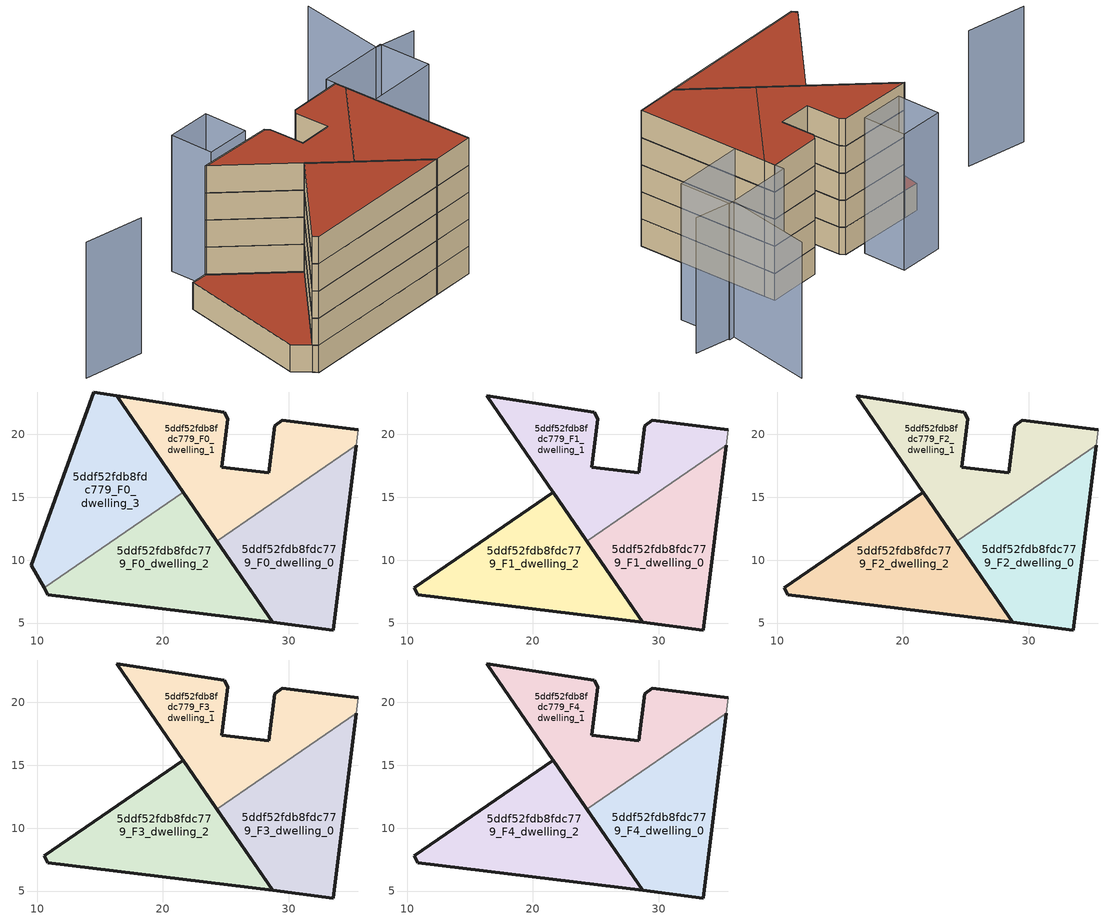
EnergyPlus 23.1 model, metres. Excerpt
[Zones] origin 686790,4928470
5ddf52fdb8fdc779_F0_dwelling_0
 floor ground (EU_floor_Construction): 33.58,4.45 35.39,19.15 24.3,11.51 28.75,5.04 z0
 wall outside (EU_wall_Construction): 35.39,19.15 33.58,4.45 28.75,5.04 24.3,11.51 z0:3
 wall to 5ddf52fdb8fdc779_F0_dwelling_1 (EU_wall_Construction): 24.3,11.51 35.39,19.15 z0:3
5ddf52fdb8fdc779_F0_dwelling_1
 floor ground (EU_floor_Construction): 35.39,19.15 35.54,20.38 29.49,21.13 28.89,20.67 28.45,16.96 24.71,17.41 25.17,21.25 24.88,21.78 16.32,23.09 24.3,11.51 z0
 wall outside (EU_wall_Construction): 24.3,11.51 16.32,23.09 24.88,21.78 25.17,21.25 24.71,17.41 28.45,16.96 28.89,20.67 29.49,21.13 35.54,20.38 z0:3
 wall adiabatic (EU_wall_Construction): 35.54,20.38 35.39,19.15 z0:3
5ddf52fdb8fdc779_F0_dwelling_2
 floor ground (EU_floor_Construction): 28.75,5.04 21.62,15.4 10.56,7.79 10.86,7.26 z0
 wall outside (EU_wall_Construction): 21.62,15.4 28.75,5.04 10.86,7.26 10.56,7.79 z0:3
 wall to 5ddf52fdb8fdc779_F0_dwelling_3 (EU_wall_Construction): 10.56,7.79 21.62,15.4 z0:3
5ddf52fdb8fdc779_F0_dwelling_3
 floor ground (EU_floor_Construction): 21.62,15.4 16.32,23.09 14.5,23.38 9.55,9.61 10.56,7.79 z0
 wall outside (EU_wall_Construction): 10.56,7.79 9.55,9.61 14.5,23.38 16.32,23.09 21.62,15.4 z0:3
 roof outside (EU_roof_Construction): 16.32,23.09 21.62,15.4 10.56,7.79 9.55,9.61 14.5,23.38 z3
5ddf52fdb8fdc779_F1_dwelling_0
 floor to 5ddf52fdb8fdc779_F0_dwelling_0 (EU_floor_Construction): 33.58,4.45 35.39,19.15 24.3,11.51 28.75,5.04 z3
 wall outside (EU_wall_Construction): 35.39,19.15 33.58,4.45 28.75,5.04 24.3,11.51 z3:6
 wall to 5ddf52fdb8fdc779_F1_dwelling_1 (EU_wall_Construction): 24.3,11.51 35.39,19.15 z3:6
5ddf52fdb8fdc779_F1_dwelling_1
 floor to 5ddf52fdb8fdc779_F0_dwelling_1 (EU_floor_Construction): 35.39,19.15 35.54,20.38 29.49,21.13 28.89,20.67 28.45,16.96 24.71,17.41 25.17,21.25 24.88,21.78 16.32,23.09 24.3,11.51 z3
 wall outside (EU_wall_Construction): 24.3,11.51 16.32,23.09 24.88,21.78 25.17,21.25 24.71,17.41 28.45,16.96 28.89,20.67 29.49,21.13 35.54,20.38 z3:6
 wall adiabatic (EU_wall_Construction): 35.54,20.38 35.39,19.15 z3:6
5ddf52fdb8fdc779_F1_dwelling_2
 floor to 5ddf52fdb8fdc779_F0_dwelling_2 (EU_floor_Construction): 28.75,5.04 21.62,15.4 10.56,7.79 10.86,7.26 z3
 wall outside (EU_wall_Construction): 10.86,7.26 10.56,7.79 21.62,15.4 28.75,5.04 10.86,7.26 z3:6
5ddf52fdb8fdc779_F2_dwelling_0
 floor to 5ddf52fdb8fdc779_F1_dwelling_0 (EU_floor_Construction): 33.58,4.45 35.39,19.15 24.3,11.51 28.75,5.04 z6
 wall outside (EU_wall_Construction): 35.39,19.15 33.58,4.45 28.75,5.04 24.3,11.51 z6:9
 wall to 5ddf52fdb8fdc779_F2_dwelling_1 (EU_wall_Construction): 24.3,11.51 35.39,19.15 z6:9
5ddf52fdb8fdc779_F2_dwelling_1
 floor to 5ddf52fdb8fdc779_F1_dwelling_1 (EU_floor_Construction): 35.39,19.15 35.54,20.38 29.49,21.13 28.89,20.67 28.45,16.96 24.71,17.41 25.17,21.25 24.88,21.78 16.32,23.09 24.3,11.51 z6
 wall outside (EU_wall_Construction): 24.3,11.51 16.32,23.09 24.88,21.78 25.17,21.25 24.71,17.41 28.45,16.96 28.89,20.67 29.49,21.13 35.54,20.38 z6:9
 wall adiabatic (EU_wall_Construction): 35.54,20.38 35.39,19.15 z6:9
5ddf52fdb8fdc779_F2_dwelling_2
 floor to 5ddf52fdb8fdc779_F1_dwelling_2 (EU_floor_Construction): 28.75,5.04 21.62,15.4 10.56,7.79 10.86,7.26 z6
 wall outside (EU_wall_Construction): 10.86,7.26 10.56,7.79 21.62,15.4 28.75,5.04 10.86,7.26 z6:9
5ddf52fdb8fdc779_F3_dwelling_0
 floor to 5ddf52fdb8fdc779_F2_dwelling_0 (EU_floor_Construction): 33.58,4.45 35.39,19.15 24.3,11.51 28.75,5.04 z9
 wall outside (EU_wall_Construction): 35.39,19.15 33.58,4.45 28.75,5.04 24.3,11.51 z9:12
 wall to 5ddf52fdb8fdc779_F3_dwelling_1 (EU_wall_Construction): 24.3,11.51 35.39,19.15 z9:12
5ddf52fdb8fdc779_F3_dwelling_1
 floor to 5ddf52fdb8fdc779_F2_dwelling_1 (EU_floor_Construction): 35.39,19.15 35.54,20.38 29.49,21.13 28.89,20.67 28.45,16.96 24.71,17.41 25.17,21.25 24.88,21.78 16.32,23.09 24.3,11.51 z9
 wall outside (EU_wall_Construction): 24.3,11.51 16.32,23.09 24.88,21.78 25.17,21.25 24.71,17.41 28.45,16.96 28.89,20.67 29.49,21.13 35.54,20.38 z9:12
 wall adiabatic (EU_wall_Construction): 35.54,20.38 35.39,19.15 z9:12
5ddf52fdb8fdc779_F3_dwelling_2
 floor to 5ddf52fdb8fdc779_F2_dwelling_2 (EU_floor_Construction): 28.75,5.04 21.62,15.4 10.56,7.79 10.86,7.26 z9
 wall outside (EU_wall_Construction): 10.86,7.26 10.56,7.79 21.62,15.4 28.75,5.04 10.86,7.26 z9:12
5ddf52fdb8fdc779_F4_dwelling_0
 floor to 5ddf52fdb8fdc779_F3_dwelling_0 (EU_floor_Construction): 33.58,4.45 35.39,19.15 24.3,11.51 28.75,5.04 z12
 wall outside (EU_wall_Construction): 35.39,19.15 33.58,4.45 28.75,5.04 24.3,11.51 z12:15
 wall to 5ddf52fdb8fdc779_F4_dwelling_1 (EU_wall_Construction): 24.3,11.51 35.39,19.15 z12:15
 roof outside (EU_roof_Construction): 35.39,19.15 33.58,4.45 28.75,5.04 24.3,11.51 z15
5ddf52fdb8fdc779_F4_dwelling_1
 floor to 5ddf52fdb8fdc779_F3_dwelling_1 (EU_floor_Construction): 35.39,19.15 35.54,20.38 29.49,21.13 28.89,20.67 28.45,16.96 24.71,17.41 25.17,21.25 24.88,21.78 16.32,23.09 24.3,11.51 z12
 wall outside (EU_wall_Construction): 24.3,11.51 16.32,23.09 24.88,21.78 25.17,21.25 24.71,17.41 28.45,16.96 28.89,20.67 29.49,21.13 35.54,20.38 z12:15
 wall adiabatic (EU_wall_Construction): 35.54,20.38 35.39,19.15 z12:15
 roof outside (EU_roof_Construction): 35.54,20.38 35.39,19.15 24.3,11.51 16.32,23.09 24.88,21.78 25.17,21.25 24.71,17.41 28.45,16.96 28.89,20.67 29.49,21.13 z15
5ddf52fdb8fdc779_F4_dwelling_2
 floor to 5ddf52fdb8fdc779_F3_dwelling_2 (EU_floor_Construction): 28.75,5.04 21.62,15.4 10.56,7.79 10.86,7.26 z12
 wall outside (EU_wall_Construction): 10.86,7.26 10.56,7.79 21.62,15.4 28.75,5.04 10.86,7.26 z12:15
 roof outside (EU_roof_Construction): 21.62,15.4 28.75,5.04 10.86,7.26 10.56,7.79 z15
shading: 47.53,19.02 43.14,20.46 / 43.14,20.46 46.21,29.84 / 5.14,23.41 -1.39,25.55 / 43.01,14.62 34.93,15.66 / 34.93,15.66 35.68,21.47 / 35.68,21.47 43.75,20.43 / 43.75,20.43 43.01,14.62 / 23.75,23.19 18.72,23.93 / 18.72,23.93 19.43,28.7 / 19.43,28.7 24.45,27.95 / 24.45,27.95 23.75,23.19 z0:15
[Building]
EU S2 Campaign: North Axis=0; Terrain=City; Solar Distribution=FullExterior
[Site:Location]
Bologna: Latitude=44.5; Longitude=11.25; Time Zone=1; Elevation=37
[SizingPeriod:WeatherFileDays]
AnnualSizingPeriod: Begin Month=1; Begin Day of Month=1; End Month=12; End Day of Month=31; Day of Week for Start Day=Monday; Use Weather File Daylight Saving Period=No; Use Weather File Rain and Snow Indicators=No
[MATERIAL]
EU_InternalMass_Material: Roughness=MediumRough; Thickness=0.1; Conductivity=1; Density=1800; Specific Heat=900; Thermal Absorptance=0.9; Solar Absorptance=0.7; Visible Absorptance=0.7
[MATERIAL:NOMASS] Roughness=MediumRough; Thermal Absorptance=0.9; Solar Absorptance=0.7; Visible Absorptance=0.7
Name | Thermal Resistance
EU_wall_NoMass | 0.905828
EU_roof_NoMass | 0.37593
EU_floor_NoMass | 0.67114
[CONSTRUCTION]
EU_wall_Construction: EU_wall_NoMass
EU_roof_Construction: EU_roof_NoMass
EU_floor_Construction: EU_floor_NoMass
EU_InternalMass_Construction: EU_InternalMass_Material
[ZONE] Type=1; Multiplier=1; Ceiling Height=autocalculate; Floor Area=autocalculate; Part of Total Floor Area=Yes
Name | Volume
5ddf52fdb8fdc779_F0_dwelling_0; 5ddf52fdb8fdc779_F1_dwelling_0; 5ddf52fdb8fdc779_F2_dwelling_0; 5ddf52fdb8fdc779_F3_dwelling_0; 5ddf52fdb8fdc779_F4_dwelling_0 | 266.759
5ddf52fdb8fdc779_F0_dwelling_1; 5ddf52fdb8fdc779_F1_dwelling_1; 5ddf52fdb8fdc779_F2_dwelling_1; 5ddf52fdb8fdc779_F3_dwelling_1; 5ddf52fdb8fdc779_F4_dwelling_1 | 266.749
5ddf52fdb8fdc779_F0_dwelling_2; 5ddf52fdb8fdc779_F1_dwelling_2; 5ddf52fdb8fdc779_F2_dwelling_2; 5ddf52fdb8fdc779_F3_dwelling_2; 5ddf52fdb8fdc779_F4_dwelling_2 | 266.711
5ddf52fdb8fdc779_F0_dwelling_3 | 266.731
[INTERNALMASS] Construction=EU_InternalMass_Construction
Name | Zone or ZoneList | Surface Area
5ddf52fdb8fdc779_F0_dwelling_0_EU_InternalMass | 5ddf52fdb8fdc779_F0_dwelling_0 | 88.9201
5ddf52fdb8fdc779_F0_dwelling_1_EU_InternalMass | 5ddf52fdb8fdc779_F0_dwelling_1 | 88.9169
5ddf52fdb8fdc779_F0_dwelling_2_EU_InternalMass | 5ddf52fdb8fdc779_F0_dwelling_2 | 88.9081
5ddf52fdb8fdc779_F0_dwelling_3_EU_InternalMass | 5ddf52fdb8fdc779_F0_dwelling_3 | 88.9097
5ddf52fdb8fdc779_F1_dwelling_0_EU_InternalMass | 5ddf52fdb8fdc779_F1_dwelling_0 | 118.548
5ddf52fdb8fdc779_F1_dwelling_1_EU_InternalMass | 5ddf52fdb8fdc779_F1_dwelling_1 | 118.555
5ddf52fdb8fdc779_F1_dwelling_2_EU_InternalMass | 5ddf52fdb8fdc779_F1_dwelling_2 | 118.545
5ddf52fdb8fdc779_F2_dwelling_0_EU_InternalMass | 5ddf52fdb8fdc779_F2_dwelling_0 | 118.548
5ddf52fdb8fdc779_F2_dwelling_1_EU_InternalMass | 5ddf52fdb8fdc779_F2_dwelling_1 | 118.555
5ddf52fdb8fdc779_F2_dwelling_2_EU_InternalMass | 5ddf52fdb8fdc779_F2_dwelling_2 | 118.545
5ddf52fdb8fdc779_F3_dwelling_0_EU_InternalMass | 5ddf52fdb8fdc779_F3_dwelling_0 | 118.548
5ddf52fdb8fdc779_F3_dwelling_1_EU_InternalMass | 5ddf52fdb8fdc779_F3_dwelling_1 | 118.555
5ddf52fdb8fdc779_F3_dwelling_2_EU_InternalMass | 5ddf52fdb8fdc779_F3_dwelling_2 | 118.545
5ddf52fdb8fdc779_F4_dwelling_0_EU_InternalMass | 5ddf52fdb8fdc779_F4_dwelling_0 | 118.548
5ddf52fdb8fdc779_F4_dwelling_1_EU_InternalMass | 5ddf52fdb8fdc779_F4_dwelling_1 | 118.555
5ddf52fdb8fdc779_F4_dwelling_2_EU_InternalMass | 5ddf52fdb8fdc779_F4_dwelling_2 | 118.545
[OTHEREQUIPMENT] Fuel Type=Electricity; Design Level Calculation Method=Watts/Area; Power per Zone Floor Area=1; Fraction Latent=0; Fraction Radiant=0; Fraction Lost=0; Carbon Dioxide Generation Rate=0; EndUse Subcategory=EU_Step8_InternalGains
Name | Zone or ZoneList or Space or SpaceList | Schedule
EU_Step8_InternalGain_5ddf52fdb8fdc779_F0_dwelling_0_f000 | 5ddf52fdb8fdc779_F0_dwelling_0 | EU_Step8_GainSchedule_5ddf52fdb8fdc779_F0_dwelling_0_f000
EU_Step8_InternalGain_5ddf52fdb8fdc779_F0_dwelling_1_f000 | 5ddf52fdb8fdc779_F0_dwelling_1 | EU_Step8_GainSchedule_5ddf52fdb8fdc779_F0_dwelling_1_f000
EU_Step8_InternalGain_5ddf52fdb8fdc779_F0_dwelling_2_f000 | 5ddf52fdb8fdc779_F0_dwelling_2 | EU_Step8_GainSchedule_5ddf52fdb8fdc779_F0_dwelling_2_f000
EU_Step8_InternalGain_5ddf52fdb8fdc779_F0_dwelling_3_f000 | 5ddf52fdb8fdc779_F0_dwelling_3 | EU_Step8_GainSchedule_5ddf52fdb8fdc779_F0_dwelling_3_f000
EU_Step8_InternalGain_5ddf52fdb8fdc779_F1_dwelling_0_f000 | 5ddf52fdb8fdc779_F1_dwelling_0 | EU_Step8_GainSchedule_5ddf52fdb8fdc779_F1_dwelling_0_f000
EU_Step8_InternalGain_5ddf52fdb8fdc779_F1_dwelling_1_f000 | 5ddf52fdb8fdc779_F1_dwelling_1 | EU_Step8_GainSchedule_5ddf52fdb8fdc779_F1_dwelling_1_f000
EU_Step8_InternalGain_5ddf52fdb8fdc779_F1_dwelling_2_f000 | 5ddf52fdb8fdc779_F1_dwelling_2 | EU_Step8_GainSchedule_5ddf52fdb8fdc779_F1_dwelling_2_f000
EU_Step8_InternalGain_5ddf52fdb8fdc779_F2_dwelling_0_f000 | 5ddf52fdb8fdc779_F2_dwelling_0 | EU_Step8_GainSchedule_5ddf52fdb8fdc779_F2_dwelling_0_f000
EU_Step8_InternalGain_5ddf52fdb8fdc779_F2_dwelling_1_f000 | 5ddf52fdb8fdc779_F2_dwelling_1 | EU_Step8_GainSchedule_5ddf52fdb8fdc779_F2_dwelling_1_f000
EU_Step8_InternalGain_5ddf52fdb8fdc779_F2_dwelling_2_f000 | 5ddf52fdb8fdc779_F2_dwelling_2 | EU_Step8_GainSchedule_5ddf52fdb8fdc779_F2_dwelling_2_f000
EU_Step8_InternalGain_5ddf52fdb8fdc779_F3_dwelling_0_f000 | 5ddf52fdb8fdc779_F3_dwelling_0 | EU_Step8_GainSchedule_5ddf52fdb8fdc779_F3_dwelling_0_f000
EU_Step8_InternalGain_5ddf52fdb8fdc779_F3_dwelling_1_f000 | 5ddf52fdb8fdc779_F3_dwelling_1 | EU_Step8_GainSchedule_5ddf52fdb8fdc779_F3_dwelling_1_f000
EU_Step8_InternalGain_5ddf52fdb8fdc779_F3_dwelling_2_f000 | 5ddf52fdb8fdc779_F3_dwelling_2 | EU_Step8_GainSchedule_5ddf52fdb8fdc779_F3_dwelling_2_f000
EU_Step8_InternalGain_5ddf52fdb8fdc779_F4_dwelling_0_f000 | 5ddf52fdb8fdc779_F4_dwelling_0 | EU_Step8_GainSchedule_5ddf52fdb8fdc779_F4_dwelling_0_f000
EU_Step8_InternalGain_5ddf52fdb8fdc779_F4_dwelling_1_f000 | 5ddf52fdb8fdc779_F4_dwelling_1 | EU_Step8_GainSchedule_5ddf52fdb8fdc779_F4_dwelling_1_f000
EU_Step8_InternalGain_5ddf52fdb8fdc779_F4_dwelling_2_f000 | 5ddf52fdb8fdc779_F4_dwelling_2 | EU_Step8_GainSchedule_5ddf52fdb8fdc779_F4_dwelling_2_f000
[ZONEVENTILATION:DESIGNFLOWRATE] Schedule=EU_AlwaysOn; Design Flow Rate Calculation Method=AirChanges/Hour; Air Changes per Hour=0.73129; Ventilation Type=Natural; Fan Pressure Rise=0; Fan Total Efficiency=1; Constant Term Coefficient=1; Temperature Term Coefficient=0; Velocity Term Coefficient=0; Velocity Squared Term Coefficient=0; Minimum Indoor Temperature=-100; Maximum Indoor Temperature=100; Delta Temperature=-100; Minimum Outdoor Temperature=-100; Maximum Outdoor Temperature=100; Maximum Wind Speed=40
Name | Zone or ZoneList or Space or SpaceList
EU_ConstantAir_5ddf52fdb8fdc779_F0_dwelling_0 | 5ddf52fdb8fdc779_F0_dwelling_0
EU_ConstantAir_5ddf52fdb8fdc779_F0_dwelling_1 | 5ddf52fdb8fdc779_F0_dwelling_1
EU_ConstantAir_5ddf52fdb8fdc779_F0_dwelling_2 | 5ddf52fdb8fdc779_F0_dwelling_2
EU_ConstantAir_5ddf52fdb8fdc779_F0_dwelling_3 | 5ddf52fdb8fdc779_F0_dwelling_3
EU_ConstantAir_5ddf52fdb8fdc779_F1_dwelling_0 | 5ddf52fdb8fdc779_F1_dwelling_0
EU_ConstantAir_5ddf52fdb8fdc779_F1_dwelling_1 | 5ddf52fdb8fdc779_F1_dwelling_1
EU_ConstantAir_5ddf52fdb8fdc779_F1_dwelling_2 | 5ddf52fdb8fdc779_F1_dwelling_2
EU_ConstantAir_5ddf52fdb8fdc779_F2_dwelling_0 | 5ddf52fdb8fdc779_F2_dwelling_0
EU_ConstantAir_5ddf52fdb8fdc779_F2_dwelling_1 | 5ddf52fdb8fdc779_F2_dwelling_1
EU_ConstantAir_5ddf52fdb8fdc779_F2_dwelling_2 | 5ddf52fdb8fdc779_F2_dwelling_2
EU_ConstantAir_5ddf52fdb8fdc779_F3_dwelling_0 | 5ddf52fdb8fdc779_F3_dwelling_0
EU_ConstantAir_5ddf52fdb8fdc779_F3_dwelling_1 | 5ddf52fdb8fdc779_F3_dwelling_1
EU_ConstantAir_5ddf52fdb8fdc779_F3_dwelling_2 | 5ddf52fdb8fdc779_F3_dwelling_2
EU_ConstantAir_5ddf52fdb8fdc779_F4_dwelling_0 | 5ddf52fdb8fdc779_F4_dwelling_0
EU_ConstantAir_5ddf52fdb8fdc779_F4_dwelling_1 | 5ddf52fdb8fdc779_F4_dwelling_1
EU_ConstantAir_5ddf52fdb8fdc779_F4_dwelling_2 | 5ddf52fdb8fdc779_F4_dwelling_2
[HVACTEMPLATE:THERMOSTAT] Constant Heating Setpoint=20; Constant Cooling Setpoint=50
EU_HeatOnly_5ddf52fdb8fdc779_F0_dwelling_0; EU_HeatOnly_5ddf52fdb8fdc779_F0_dwelling_1; EU_HeatOnly_5ddf52fdb8fdc779_F0_dwelling_2; EU_HeatOnly_5ddf52fdb8fdc779_F0_dwelling_3; EU_HeatOnly_5ddf52fdb8fdc779_F1_dwelling_0; EU_HeatOnly_5ddf52fdb8fdc779_F1_dwelling_1; EU_HeatOnly_5ddf52fdb8fdc779_F1_dwelling_2; EU_HeatOnly_5ddf52fdb8fdc779_F2_dwelling_0; EU_HeatOnly_5ddf52fdb8fdc779_F2_dwelling_1; EU_HeatOnly_5ddf52fdb8fdc779_F2_dwelling_2; EU_HeatOnly_5ddf52fdb8fdc779_F3_dwelling_0; EU_HeatOnly_5ddf52fdb8fdc779_F3_dwelling_1; EU_HeatOnly_5ddf52fdb8fdc779_F3_dwelling_2; EU_HeatOnly_5ddf52fdb8fdc779_F4_dwelling_0; EU_HeatOnly_5ddf52fdb8fdc779_F4_dwelling_1; EU_HeatOnly_5ddf52fdb8fdc779_F4_dwelling_2
[HVACTEMPLATE:ZONE:IDEALLOADSAIRSYSTEM] System Availability Schedule=EU_AlwaysOn; Maximum Heating Supply Air Temperature=50; Minimum Cooling Supply Air Temperature=13; Maximum Heating Supply Air Humidity Ratio=0.0156; Minimum Cooling Supply Air Humidity Ratio=0.0077; Heating Limit=NoLimit; Cooling Limit=NoLimit; Heating Availability Schedule=EU_AlwaysOn; Cooling Availability Schedule=EU_CoolingOff; Dehumidification Control Type=ConstantSensibleHeatRatio; Cooling Sensible Heat Ratio=0.7; Dehumidification Setpoint=60; Humidification Control Type=None; Humidification Setpoint=30; Outdoor Air Method=None; Outdoor Air Flow Rate per Person=0.00944; Outdoor Air Flow Rate per Zone Floor Area=0; Outdoor Air Flow Rate per Zone=0; Demand Controlled Ventilation Type=None; Outdoor Air Economizer Type=NoEconomizer; Heat Recovery Type=None; Sensible Heat Recovery Effectiveness=0.7; Latent Heat Recovery Effectiveness=0.65
Name | Template Thermostat
5ddf52fdb8fdc779_F0_dwelling_0 | EU_HeatOnly_5ddf52fdb8fdc779_F0_dwelling_0
5ddf52fdb8fdc779_F0_dwelling_1 | EU_HeatOnly_5ddf52fdb8fdc779_F0_dwelling_1
5ddf52fdb8fdc779_F0_dwelling_2 | EU_HeatOnly_5ddf52fdb8fdc779_F0_dwelling_2
5ddf52fdb8fdc779_F0_dwelling_3 | EU_HeatOnly_5ddf52fdb8fdc779_F0_dwelling_3
5ddf52fdb8fdc779_F1_dwelling_0 | EU_HeatOnly_5ddf52fdb8fdc779_F1_dwelling_0
5ddf52fdb8fdc779_F1_dwelling_1 | EU_HeatOnly_5ddf52fdb8fdc779_F1_dwelling_1
5ddf52fdb8fdc779_F1_dwelling_2 | EU_HeatOnly_5ddf52fdb8fdc779_F1_dwelling_2
5ddf52fdb8fdc779_F2_dwelling_0 | EU_HeatOnly_5ddf52fdb8fdc779_F2_dwelling_0
5ddf52fdb8fdc779_F2_dwelling_1 | EU_HeatOnly_5ddf52fdb8fdc779_F2_dwelling_1
5ddf52fdb8fdc779_F2_dwelling_2 | EU_HeatOnly_5ddf52fdb8fdc779_F2_dwelling_2
5ddf52fdb8fdc779_F3_dwelling_0 | EU_HeatOnly_5ddf52fdb8fdc779_F3_dwelling_0
5ddf52fdb8fdc779_F3_dwelling_1 | EU_HeatOnly_5ddf52fdb8fdc779_F3_dwelling_1
5ddf52fdb8fdc779_F3_dwelling_2 | EU_HeatOnly_5ddf52fdb8fdc779_F3_dwelling_2
5ddf52fdb8fdc779_F4_dwelling_0 | EU_HeatOnly_5ddf52fdb8fdc779_F4_dwelling_0
5ddf52fdb8fdc779_F4_dwelling_1 | EU_HeatOnly_5ddf52fdb8fdc779_F4_dwelling_1
5ddf52fdb8fdc779_F4_dwelling_2 | EU_HeatOnly_5ddf52fdb8fdc779_F4_dwelling_2
[SIZING:ZONE] Zone Cooling Design Supply Air Temperature Input Method=SupplyAirTemperature; Zone Cooling Design Supply Air Temperature=13; Zone Heating Design Supply Air Temperature Input Method=SupplyAirTemperature; Zone Heating Design Supply Air Temperature=50; Zone Cooling Design Supply Air Humidity Ratio=0.008; Zone Heating Design Supply Air Humidity Ratio=0.008; Cooling Design Air Flow Method=DesignDay; Cooling Design Air Flow Rate=0; Cooling Minimum Air Flow per Zone Floor Area=0.000762; Cooling Minimum Air Flow=0; Cooling Minimum Air Flow Fraction=0.2; Heating Design Air Flow Method=DesignDay; Heating Design Air Flow Rate=0; Heating Maximum Air Flow per Zone Floor Area=0.002032; Heating Maximum Air Flow=0.141576; Heating Maximum Air Flow Fraction=0.3; Account for Dedicated Outdoor Air System=No; Dedicated Outdoor Air System Control Strategy=NeutralSupplyAir; Dedicated Outdoor Air Low Setpoint Temperature for Design=autosize; Dedicated Outdoor Air High Setpoint Temperature for Design=autosize; Zone Load Sizing Method=Sensible Load Only No Latent Load; Zone Latent Cooling Design Supply Air Humidity Ratio Input Method=HumidityRatioDifference; Zone Cooling Design Supply Air Humidity Ratio Difference=0.005; Zone Latent Heating Design Supply Air Humidity Ratio Input Method=HumidityRatioDifference; Zone Humidification Design Supply Air Humidity Ratio Difference=0.005
5ddf52fdb8fdc779_F0_dwelling_0; 5ddf52fdb8fdc779_F0_dwelling_1; 5ddf52fdb8fdc779_F0_dwelling_2; 5ddf52fdb8fdc779_F0_dwelling_3; 5ddf52fdb8fdc779_F1_dwelling_0; 5ddf52fdb8fdc779_F1_dwelling_1; 5ddf52fdb8fdc779_F1_dwelling_2; 5ddf52fdb8fdc779_F2_dwelling_0; 5ddf52fdb8fdc779_F2_dwelling_1; 5ddf52fdb8fdc779_F2_dwelling_2; 5ddf52fdb8fdc779_F3_dwelling_0; 5ddf52fdb8fdc779_F3_dwelling_1; 5ddf52fdb8fdc779_F3_dwelling_2; 5ddf52fdb8fdc779_F4_dwelling_0; 5ddf52fdb8fdc779_F4_dwelling_1; 5ddf52fdb8fdc779_F4_dwelling_2
[SCHEDULE:CONSTANT]
Name | Hourly Value
EU_AlwaysOn | 1
EU_CoolingOff | 0
[SCHEDULE:FILE] Column Number=1; Rows to Skip at Top=0; Number of Hours of Data=8760; Column Separator=Comma; Interpolate to Timestep=No; Minutes per Item=60; Adjust Schedule for Daylight Savings=Yes
Name | File
EU_Step8_GainSchedule_5ddf52fdb8fdc779_F0_dwelling_0_f000 | ../../schedules/5ddf52fdb8fdc779/5ddf52fdb8fdc779_F0_dwelling_0_f000_gain.csv
EU_Step8_GainSchedule_5ddf52fdb8fdc779_F0_dwelling_1_f000 | ../../schedules/5ddf52fdb8fdc779/5ddf52fdb8fdc779_F0_dwelling_1_f000_gain.csv
EU_Step8_GainSchedule_5ddf52fdb8fdc779_F0_dwelling_2_f000 | ../../schedules/5ddf52fdb8fdc779/5ddf52fdb8fdc779_F0_dwelling_2_f000_gain.csv
EU_Step8_GainSchedule_5ddf52fdb8fdc779_F0_dwelling_3_f000 | ../../schedules/5ddf52fdb8fdc779/5ddf52fdb8fdc779_F0_dwelling_3_f000_gain.csv
EU_Step8_GainSchedule_5ddf52fdb8fdc779_F1_dwelling_0_f000 | ../../schedules/5ddf52fdb8fdc779/5ddf52fdb8fdc779_F1_dwelling_0_f000_gain.csv
EU_Step8_GainSchedule_5ddf52fdb8fdc779_F1_dwelling_1_f000 | ../../schedules/5ddf52fdb8fdc779/5ddf52fdb8fdc779_F1_dwelling_1_f000_gain.csv
EU_Step8_GainSchedule_5ddf52fdb8fdc779_F1_dwelling_2_f000 | ../../schedules/5ddf52fdb8fdc779/5ddf52fdb8fdc779_F1_dwelling_2_f000_gain.csv
EU_Step8_GainSchedule_5ddf52fdb8fdc779_F2_dwelling_0_f000 | ../../schedules/5ddf52fdb8fdc779/5ddf52fdb8fdc779_F2_dwelling_0_f000_gain.csv
EU_Step8_GainSchedule_5ddf52fdb8fdc779_F2_dwelling_1_f000 | ../../schedules/5ddf52fdb8fdc779/5ddf52fdb8fdc779_F2_dwelling_1_f000_gain.csv
EU_Step8_GainSchedule_5ddf52fdb8fdc779_F2_dwelling_2_f000 | ../../schedules/5ddf52fdb8fdc779/5ddf52fdb8fdc779_F2_dwelling_2_f000_gain.csv
EU_Step8_GainSchedule_5ddf52fdb8fdc779_F3_dwelling_0_f000 | ../../schedules/5ddf52fdb8fdc779/5ddf52fdb8fdc779_F3_dwelling_0_f000_gain.csv
EU_Step8_GainSchedule_5ddf52fdb8fdc779_F3_dwelling_1_f000 | ../../schedules/5ddf52fdb8fdc779/5ddf52fdb8fdc779_F3_dwelling_1_f000_gain.csv
EU_Step8_GainSchedule_5ddf52fdb8fdc779_F3_dwelling_2_f000 | ../../schedules/5ddf52fdb8fdc779/5ddf52fdb8fdc779_F3_dwelling_2_f000_gain.csv
EU_Step8_GainSchedule_5ddf52fdb8fdc779_F4_dwelling_0_f000 | ../../schedules/5ddf52fdb8fdc779/5ddf52fdb8fdc779_F4_dwelling_0_f000_gain.csv
EU_Step8_GainSchedule_5ddf52fdb8fdc779_F4_dwelling_1_f000 | ../../schedules/5ddf52fdb8fdc779/5ddf52fdb8fdc779_F4_dwelling_1_f000_gain.csv
EU_Step8_GainSchedule_5ddf52fdb8fdc779_F4_dwelling_2_f000 | ../../schedules/5ddf52fdb8fdc779/5ddf52fdb8fdc779_F4_dwelling_2_f000_gain.csv
